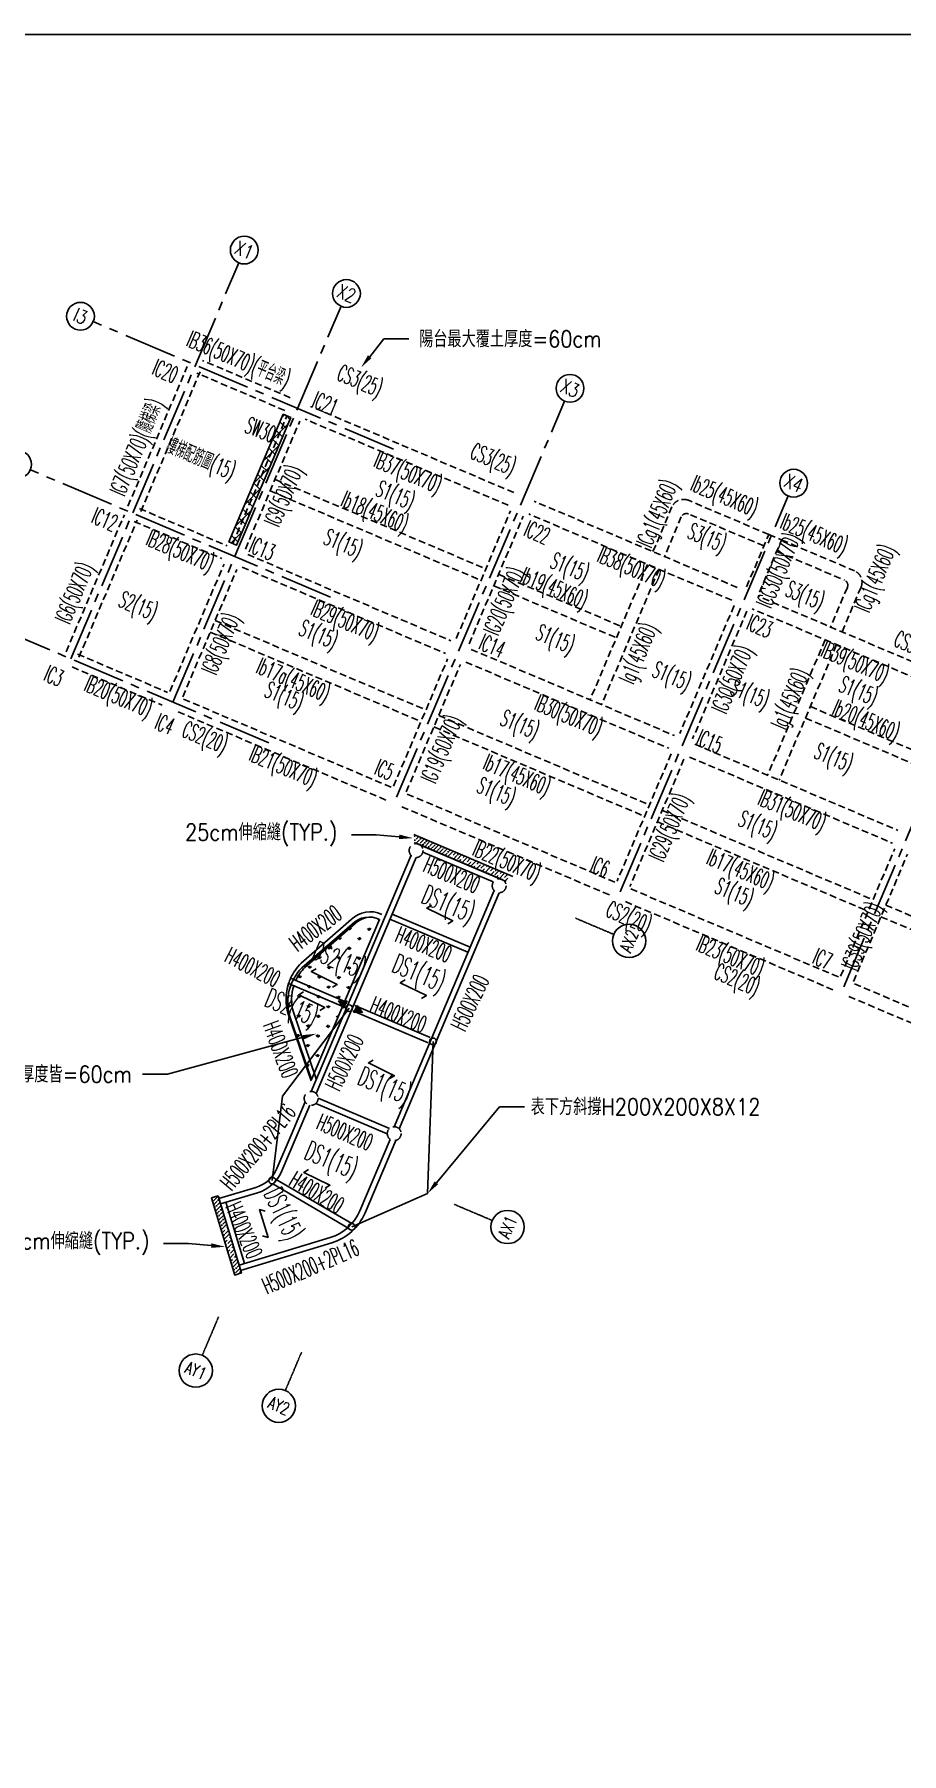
# Model space of a CAD drawing. Header units: centimetres. Extents: x -47768 to 194820, y -149527 to 141949.
# Drawn here: x 58685 to 61809, y -18267 to -12071 of the extents above; entities that cross this region are included whole.
import ezdxf
from ezdxf import colors
from ezdxf.entities.mleader import LeaderData, LeaderLine
from ezdxf.enums import TextEntityAlignment as Align
from ezdxf.math import Vec2, Vec3

# ---------------------------------------------------------------- set-up
doc = ezdxf.new("R2010")
doc.units = ezdxf.units.CM
for name, pattern in [('CENTER2', [28.575, 19.05, -3.175, 3.175, -3.175]), ('HIDDEN', [0.375, 0.25, -0.125]), ('PHANTOM2', [1.25, 0.625, -0.125, 0.125, -0.125, 0.125, -0.125])]:
    doc.linetypes.add(name, pattern=pattern)
doc.layers.get('0').update_dxf_attribs({"color": 8})
for name, color, linetype in [('0S-B', 6, 'HIDDEN'), ('0S-colhead', 8, 'HIDDEN'), ('0S-GRID', 8, 'Continuous'), ('0S-J', 3, 'HIDDEN'), ('0S-SB', 6, 'Continuous'), ('0S-Shear wall', 7, 'Continuous'), ('0S-SJ', 3, 'Continuous'), ('0S-伸縮縫', 4, 'Continuous'), ('0S-剛接符號', 2, 'Continuous'), ('0S-鋼筋', 1, 'Continuous'), ('1S-BN', 7, 'Continuous'), ('1S-CN', 2, 'Continuous'), ('1S-JN', 3, 'Continuous'), ('1S-SJN', 3, 'Continuous'), ('1S-SN', 4, 'Continuous'), ('1S-SWN', 7, 'Continuous'), ('1S-TEXT', 7, 'Continuous'), ('FORHA', 8, 'Continuous'), ('grid2', 4, 'Continuous'), ('Railing', 31, 'Continuous'), ('TEXT', 7, 'Continuous')]:
    doc.layers.add(name, color=color, linetype=linetype)
doc.layers.add('0S-繪圖區', color=171, linetype='Continuous', plot=False)
doc.styles.add('ae', font='romans.shx', dxfattribs={"bigfont": 'chineset.shx'})
doc.styles.add('CHINA', font='romans.shx', dxfattribs={"width": 0.85, "bigfont": 'chineset.shx'})
doc.styles.add('ROMAND', font='romand')
doc.styles.add('ROMANS', font='simplex.shx', dxfattribs={"height": 4, "bigfont": 'chineset.shx'})
doc.styles.add('txt', font='romans.shx', dxfattribs={"height": 0.2, "bigfont": 'chineset.shx'})

# ---------------------------------------------------------------- blocks, each defined once
blk = doc.blocks.new('RIGID')
at = {"layer": '0S-剛接符號', "ltscale": 5}
h = blk.add_hatch(color=256, dxfattribs=at)
h.dxf.hatch_style = 1
h.paths.add_polyline_path([(13.8, 9.2), (-13.8, 9.2), (0, -18.4)])
at = {"layer": '0S-剛接符號'}
blk.add_lwpolyline([(13.8, 9.2), (-13.8, 9.2), (0, -18.4)], close=True, dxfattribs=at)
blk = doc.blocks.new('*U147')
at = {"color": 0, "ltscale": 100}
blk.add_lwpolyline([(-36.3, 27), (36.3, 27), (36.3, -27), (-36.3, -27)], close=True, dxfattribs=at)
blk = doc.blocks.new('XLINE')
blk.add_circle((0, 0), 50)
at = {"style": 'ROMAND', "width": 0.74997, "flags": 8}
blk.add_attdef('X-LINE', text='', height=50, dxfattribs=at).set_placement((0, 0), align=Align.MIDDLE)
blk = doc.blocks.new('柱位編號')
at = {"color": 0, "linetype": 'CENTER2', "ltscale": 10}
for p, q in [((129523.5, 36832.5), (130129.1, 38259.2)), ((130686.2, 37588.3), (129604.7, 38047.4)), ((129891.7, 36676.2), (130497.3, 38102.9)), ((130697.2, 36334.3), (131302.8, 37761)), ((130459.6, 37054.4), (129378.1, 37513.5)), ((131502.6, 35992.5), (132108.2, 37419.1)), ((132308.1, 35650.6), (132913.7, 37077.2)), ((130236.9, 36529.7), (129155.3, 36988.8))]:
    blk.add_line(p, q, dxfattribs=at)
at = {"color": 0}
ref = blk.add_blockref('XLINE', (130148.7, 38305.2), dxfattribs=dict(at, rotation=337))
ref.add_attrib('X-LINE', 'X1', dxfattribs={"height": 50, "rotation": 337, "style": 'ROMAND', "width": 0.74997}).set_placement((130148.7, 38305.2), align=Align.MIDDLE)
ref = blk.add_blockref('XLINE', (130516.9, 38148.9), dxfattribs=dict(at, rotation=337))
ref.add_attrib('X-LINE', 'X2', dxfattribs={"height": 50, "rotation": 337, "style": 'ROMAND', "width": 0.74997}).set_placement((130516.9, 38148.9), align=Align.MIDDLE)
ref = blk.add_blockref('XLINE', (129558.7, 38066.9), dxfattribs=dict(at, rotation=337))
ref.add_attrib('X-LINE', 'I3', dxfattribs={"height": 50, "rotation": 337, "style": 'ROMAND', "width": 0.74997}).set_placement((129558.7, 38066.9), align=Align.MIDDLE)
ref = blk.add_blockref('XLINE', (131322.3, 37807.1), dxfattribs=dict(at, rotation=337))
ref.add_attrib('X-LINE', 'X3', dxfattribs={"height": 50, "rotation": 337, "style": 'ROMAND', "width": 0.74997}).set_placement((131322.3, 37807.1), align=Align.MIDDLE)
ref = blk.add_blockref('XLINE', (129332, 37533.1), dxfattribs=dict(at, rotation=337))
ref.add_attrib('X-LINE', 'I2', dxfattribs={"height": 50, "rotation": 337, "style": 'ROMAND', "width": 0.74997}).set_placement((129332, 37533.1), align=Align.MIDDLE)
ref = blk.add_blockref('XLINE', (132127.8, 37465.2), dxfattribs=dict(at, rotation=337))
ref.add_attrib('X-LINE', 'X4', dxfattribs={"height": 50, "rotation": 337, "style": 'ROMAND', "width": 0.74997}).set_placement((132127.8, 37465.2), align=Align.MIDDLE)
blk = doc.blocks.new('markt002')
blk.add_circle((0, 0), 0.5)
at = {"style": 'ROMANS', "width": 0.7}
blk.add_attdef('NO.', text='', height=0.375, dxfattribs=at).set_placement((0, 0), align=Align.MIDDLE)
blk = doc.blocks.new('zw$6E1')
at = {"color": 0, "linetype": 'HIDDEN', "ltscale": 150}
for centre in [(70.5, -192.9), (369.8, -319.9), (-307.5, -1086), (-8.3, -1213)]:
    blk.add_circle(centre, 25, dxfattribs=at)

msp = doc.modelspace()

# ---------------------------------------------------------------- hatches: boundary and pattern name
at = {"layer": '0S-Shear wall', "ltscale": 100}
h = msp.add_hatch(dxfattribs=at)
h.set_pattern_fill('ANSI37', color=256, scale=10)
h.set_pattern_definition([(45, (59385.434, -13911.917), (-22.4506, 22.4506), []), (135, (59385.434, -13911.917), (-22.4506, -22.4506), [])])
h.paths.add_polyline_path([(59580.7994, -13439.9425), (59608.4145, -13451.6644), (59413.049, -13911.9168), (59385.4338, -13900.1949)])
at = {"layer": '0S-伸縮縫', "ltscale": 100}
h = msp.add_hatch(dxfattribs=at)
h.set_pattern_fill('ANSI36', color=256, scale=83.3)
h.set_pattern_definition([(45, (-145948.237, -110081.46), (5.522062, 20.24756074), [26.03125, -5.20625, 0, -5.20625])])
h.paths.add_polyline_path([(60051.7288, -14954.8665, -0.082467215), (60053.2566, -14982.674), (60064.6424, -14987.507, -0.10560835), (60074.2565, -14991.5879), (60363.8534, -15114.5145, -0.10560835), (60373.4675, -15118.5955), (60384.0156, -15123.0729, -0.061209314), (60407.7979, -15106.0089)])
h = msp.add_hatch(dxfattribs=at)
h.set_pattern_fill('ANSI36', color=256, scale=83.3)
h.set_pattern_definition([(45, (-86625.269, -126623.209), (5.522062, 20.24756074), [26.03125, -5.20625, 0, -5.20625])])
h.paths.add_polyline_path([(59346.9003, -16256.9091), (59322.9687, -16264.1393), (59406.8399, -16541.7495), (59430.8137, -16534.5025)])
at = {"layer": 'FORHA'}
h = msp.add_hatch(dxfattribs=at)
h.set_pattern_fill('GRASS', color=256, scale=50, angle=358.73807372)
h.set_pattern_definition([(88.738074, (-38618.998, -46796.14), (-34.568134, 36.125394), [9.375, -61.335678]), (43.738074, (-38619, -46796.14), (-34.568134, 36.125394), [9.375, -40.625]), (133.738074, (-38619, -46796.14), (-36.125394, -34.568134), [9.375, -40.625])])
edge = h.paths.add_edge_path()
edge.add_arc((59890.6979, -15338.2131), 86.3727, 64.12011252, 135.39614016)
edge.add_line((59829.2024, -15277.5621), (59648.2724, -15435.0952))
edge.add_arc((59773.0103, -15558.482), 175.4532, 135.31198848, 195.95055017)
edge.add_line((59604.3122, -15606.6979), (59683.5493, -15837.318))
edge.add_line((59683.5493, -15837.318), (59928.3984, -15260.5026))

# ---------------------------------------------------------------- linework, layer by layer
msp.add_lwpolyline([(59928.3984, -15260.5026, 0.321430844), (59829.2024, -15277.5621), (59648.2724, -15435.0952, 0.270937726), (59604.3122, -15606.6979), (59683.5493, -15837.318)], format="xyb", close=True)
at = {"layer": '0S-B', "ltscale": 100}
for p, q in [((59606.1969, -13380.1096), (59290.08, -13245.926)), ((59021.8692, -13771.3323), (59235.546, -13267.9088)), ((59067.8949, -13790.8678), (59281.5717, -13287.4443)), ((59586.6604, -13426.1349), (59270.5435, -13291.9512)), ((60411.6387, -13721.9994), (59679.8373, -13411.3681)), ((59399.2414, -13906.0559), (59594.607, -13445.8034)), ((59445.2666, -13925.5924), (59640.6322, -13465.34)), ((60392.1021, -13768.0246), (59660.3007, -13457.3934)), ((61217.0804, -14063.8891), (60485.2791, -13753.2579)), ((58799.1724, -14296.0069), (59008.9264, -13801.8256)), ((59063.3929, -13779.7237), (59379.5974, -13913.9446)), ((60204.6831, -14247.9456), (60400.0487, -13787.6932)), ((60250.7084, -14267.4821), (60446.074, -13807.2297)), ((61197.5439, -14109.9144), (60465.7425, -13799.2831)), ((58845.1981, -14315.5424), (59054.9521, -13821.3611)), ((59043.8563, -13825.7489), (59360.0609, -13959.9698)), ((61250.5566, -14061.8034), (61330.6578, -13873.0978)), ((61330.6578, -13873.0978), (61376.6451, -13892.6183)), ((61296.5818, -14081.34), (61376.683, -13892.6344)), ((59173.096, -14438.8211), (59367.9829, -13979.6962)), ((59219.1212, -14458.3576), (59414.0082, -13999.2328)), ((59433.7013, -13991.2283), (60165.5026, -14301.8595)), ((59453.2378, -13945.203), (60185.0392, -14255.8343)), ((62022.5222, -14405.7789), (61290.7208, -14095.1476)), ((61205.4905, -14129.5829), (61010.1249, -14589.8353)), ((61251.5157, -14149.1195), (61056.1501, -14609.3719)), ((62002.9856, -14451.8041), (61271.1842, -14141.1729)), ((58840.7392, -14304.5066), (59164.9336, -14442.1189)), ((60258.6796, -14287.0928), (60990.4809, -14597.724)), ((58821.2027, -14350.5318), (59145.397, -14488.1441)), ((59978.5377, -14780.7108), (60173.4247, -14321.586)), ((60024.563, -14800.2474), (60219.4499, -14341.1225)), ((60239.143, -14333.118), (60970.9444, -14643.7493)), ((59222.4191, -14466.52), (59970.3753, -14784.0086)), ((59202.8825, -14512.5453), (59950.8387, -14830.0339)), ((60978.8664, -14663.4757), (60783.9795, -15122.6005)), ((61024.8916, -14683.0123), (60830.0047, -15142.1371)), ((61044.5848, -14675.0078), (61776.3861, -14985.639)), ((61064.1213, -14628.9825), (61795.9227, -14939.6138)), ((60008.3243, -14854.435), (60756.2805, -15171.9236)), ((60027.8608, -14808.4098), (60775.8171, -15125.8984)), ((61589.3883, -15464.4995), (61784.2836, -15005.355)), ((61635.4135, -15484.0361), (61830.3088, -15024.8916)), ((60833.3026, -15150.2995), (61581.2588, -15467.7881)), ((60813.766, -15196.3248), (61561.7222, -15513.8134)), ((61619.2078, -15538.2145), (62367.164, -15855.7031)), ((61638.7443, -15492.1893), (62386.7005, -15809.6778))]:
    msp.add_line(p, q, dxfattribs=at)
at = {"layer": '0S-J', "ltscale": 100}
for p, q in [((59551.7421, -13674.6837), (60311.1586, -13997.0369)), ((59534.1592, -13716.1064), (60293.5757, -14038.4596)), ((60893.7785, -13980.902), (60686.691, -14468.7695)), ((60935.2012, -13998.4849), (60728.1137, -14486.3525)), ((60339.6009, -14057.9962), (60781.4433, -14245.5471)), ((60357.1838, -14016.5734), (60799.0262, -14204.1244)), ((59335.8619, -14183.3338), (60095.2539, -14505.6765)), ((59318.279, -14224.7565), (60077.671, -14547.0992)), ((61533.5277, -14252.4594), (61326.4402, -14740.3269)), ((61574.9504, -14270.0423), (61367.8629, -14757.9098)), ((61480.1981, -14493.2647), (61922.0421, -14680.8164)), ((60141.2791, -14525.2131), (60900.6956, -14847.5663)), ((61462.6152, -14534.6874), (61904.4592, -14722.2391)), ((60123.6962, -14566.6358), (60883.1127, -14888.989)), ((60946.7208, -14867.1028), (61706.1373, -15189.456)), ((60929.1379, -14908.5255), (61688.5544, -15230.8787)), ((61752.1626, -15208.9926), (62511.5791, -15531.3457)), ((61734.5797, -15250.4153), (62493.9962, -15572.7685))]:
    msp.add_line(p, q, dxfattribs=at)
for points in [[(61330.6561, -13873.0971), (61040.711, -13750.0234, 0.414213562), (60981.7054, -13773.8633), (60913.3151, -13934.8767)], [(61313.0732, -13914.5198), (61041.5381, -13799.2606, 0.414210955), (61015.3135, -13809.856), (60954.7377, -13952.4599)], [(61359.0738, -13934.046), (61603.0047, -14037.5891, -0.414210955), (61613.6002, -14063.8137), (61553.0641, -14206.4344)], [(61376.6451, -13892.6183), (61638.9976, -14003.981, -0.414213562), (61662.8373, -14062.9867), (61594.4869, -14224.017)]]:
    msp.add_lwpolyline(points, format="xyb", dxfattribs=at)
at = {"layer": '0S-SB', "ltscale": 100}
for p, q in [((60074.2563, -14991.6567), (60363.5722, -15114.5307)), ((59681.5836, -15880.2605), (60041.7562, -15029.3239)), ((59700.0017, -15888.0563), (60060.1743, -15037.1197)), ((60084.2791, -15017.6425), (60338.1682, -15125.4705)), ((60340.9664, -15156.3305), (59980.749, -16007.2481)), ((60359.384, -15164.1273), (59999.1667, -16015.0448)), ((59706.8602, -15905.0067), (59963.8415, -16014.0888)), ((59699.0456, -15923.4168), (59956.0269, -16032.4989)), ((59349.7997, -16266.5004), (59355.5868, -16285.6448))]:
    msp.add_line(p, q, dxfattribs=at)
for points in [[(59349.7997, -16266.5004), (59482.363, -16226.428, 0.22252446), (59558.1013, -16158.4478), (59609.3896, -16037.6158), (59660.2433, -15917.8149)], [(59355.5868, -16285.6448), (59488.1501, -16245.5724, 0.22252446), (59576.5115, -16166.2622), (59627.7998, -16045.4304), (59676.8994, -15929.7616)], [(59422.133, -16505.7859), (59750.2855, -16406.589, 0.22250651), (59857.5769, -16310.2945), (59966.871, -16052.8536)], [(59427.9201, -16524.9303), (59756.0726, -16425.7335, 0.22250651), (59875.9865, -16318.1101), (59987.0461, -16056.5108)]]:
    msp.add_lwpolyline(points, format="xyb", dxfattribs=at)
at = {"layer": '0S-Shear wall', "ltscale": 100}
msp.add_lwpolyline([(59580.7994, -13439.9425), (59608.4145, -13451.6644), (59413.049, -13911.9168), (59385.4338, -13900.1949), (59580.7994, -13439.9425)], dxfattribs=at)
at = {"layer": '0S-SJ'}
for p, q in [((59965.8702, -15259.9206), (60246.7646, -15378.8571)), ((59973.666, -15241.5025), (60254.5613, -15360.4394)), ((59608.062, -15472.5906), (59811.96, -15559.1382)), ((59600.7846, -15491.2288), (59804.1618, -15577.5553)), ((59831.777, -15589.277), (60103.3478, -15704.5494)), ((59839.5752, -15570.86), (60111.1468, -15686.1327))]:
    msp.add_line(p, q, dxfattribs=at)
at = {"layer": '0S-SJ', "ltscale": 100}
for p, q in [((59543.3948, -16213.6939), (59818.1215, -16374.0229)), ((59553.4756, -16196.4203), (59828.2023, -16356.7493))]:
    msp.add_line(p, q, dxfattribs=at)
at = {"layer": '0S-SJ'}
for points in [[(59936.6763, -15242.2873, 0.320314347), (59826.2702, -15261.0446), (59645.3418, -15418.5764, 0.089176192), (59608.062, -15472.5906, 0.089176192)], [(59927.9465, -15260.2815, 0.322761062), (59839.9773, -15275.6287), (59659.037, -15433.1707, 0.087348601), (59626.4785, -15480.4078, 0.087348601)], [(59608.062, -15472.5906, 0.026992097), (59600.7846, -15491.2288)], [(59600.7846, -15491.2288, 0.15065188), (59598.6836, -15600.484), (59681.6185, -15841.8665)], [(59619.2663, -15499.0736, 0.147309495), (59617.7692, -15594.4826), (59700.5332, -15835.3677)]]:
    msp.add_lwpolyline(points, format="xyb", dxfattribs=at)
at = {"layer": '0S-伸縮縫', "ltscale": 100}
for points in [[(60051.7288, -14954.8665), (60407.8687, -15106.0389)], [(60384.0666, -15123.0945), (60053.2566, -14982.674)]]:
    msp.add_lwpolyline(points, dxfattribs=at)
msp.add_lwpolyline([(59346.9003, -16256.9091), (59322.9687, -16264.1393), (59406.8399, -16541.7495), (59430.8137, -16534.5025)], close=True, dxfattribs=at)
at = {"layer": '0S-鋼筋', "color": 3, "ltscale": 100}
for p, q in [((59355.5868, -16285.6448), (59422.133, -16505.7859)), ((59374.7312, -16279.8577), (59441.2774, -16499.9987))]:
    msp.add_line(p, q, dxfattribs=at)
at = {"layer": '1S-SN', "ltscale": 5}
for points in [[(60115.6589, -15208.7315), (60098.2568, -15219.2303), (60192.183, -15265.2267), (60174.7809, -15275.7256)], [(59699.4793, -15438.0065), (59682.0772, -15448.5053), (59776.0034, -15494.5017), (59758.6013, -15505.0005)], [(60020.5552, -15478.5177), (60003.1531, -15489.0165), (60097.0793, -15535.0129), (60079.6772, -15545.5118)], [(59654.6095, -15521.2541), (59637.2074, -15531.7529), (59731.1336, -15577.7493), (59713.7315, -15588.2481)], [(59905.2845, -15767.1212), (59887.8824, -15777.62), (59981.8085, -15823.6165), (59964.4064, -15834.1153)], [(59672.8569, -16161.9081), (59655.4548, -16172.4069), (59749.381, -16218.4033), (59731.9789, -16228.9021)], [(59515.7485, -16311.6051), (59496.2106, -16306.0078), (59526.4727, -16406.1177), (59506.9349, -16400.5204)]]:
    msp.add_lwpolyline(points, dxfattribs=at)
at = {"layer": 'grid2', "linetype": 'PHANTOM2', "ltscale": 0.1}
for p, q in [((60633.9855, -15255.7387), (60772.0612, -15314.3483)), ((60196.3666, -16286.7041), (60334.4424, -16345.3138)), ((59348.1285, -16693.0476), (59289.636, -16831.173)), ((59647.3763, -16819.7553), (59588.8837, -16957.8807))]:
    msp.add_line(p, q, dxfattribs=at)
at = {"layer": 'Railing'}
for points in [[(59618.8122, -15477.1764, -0.000025407), (59618.8215, -15477.1577, -0.000025407)], [(59610.8008, -15495.5022, -0.000030847), (59610.8098, -15495.4785, -0.000030847)]]:
    msp.add_lwpolyline(points, format="xyb", dxfattribs=at)
at = {"layer": 'TEXT', "ltscale": 100}
for p, q in [((59578.8484, -15897.2763), (59818.6802, -15580.2272)), ((60101.5432, -16247.6576), (60121.0471, -15700.0579)), ((59578.8484, -15897.2763), (59541.6836, -16201.3156)), ((60101.5432, -16247.6576), (59828.003, -16368.2113))]:
    msp.add_line(p, q, dxfattribs=at)
for centre in [(59818.6802, -15580.2272), (60121.0471, -15700.0579), (59541.6836, -16201.3156), (59828.003, -16368.2113)]:
    msp.add_circle(centre, 12.2766, dxfattribs=at)

# ---------------------------------------------------------------- block references
at = {"layer": '0S-colhead', "linetype": 'HIDDEN', "ltscale": 100}
msp.add_blockref('zw$6E1', (59989.3498, -14819.2218), dxfattribs=at)
at = {"layer": '0S-GRID'}
msp.add_blockref('柱位編號', (-70707.8413, -51153.5003), dxfattribs=at)
at = {"layer": '0S-剛接符號', "ltscale": 100, "xscale": -1, "rotation": 242.8551761911795}
msp.add_blockref('RIGID', (59796.8981, -15562.6895), dxfattribs=at)
at = {"layer": '0S-剛接符號', "ltscale": 100, "rotation": 62.85517619117308}
msp.add_blockref('RIGID', (59849.948, -15586.7917), dxfattribs=at)
at = {"layer": '0S-繪圖區', "ltscale": 100, "xscale": 150, "yscale": 150, "zscale": 150}
msp.add_blockref('*U147', (63312.9822, -16120.8903), dxfattribs=at)
at = {"layer": 'grid2', "linetype": 'PHANTOM2', "ltscale": 0.1}
ref = msp.add_blockref('markt002', (60827.2915, -15337.7922), dxfattribs=dict(at, xscale=-119.9999999999999, yscale=119.9999999999999, zscale=119.9999999999999, rotation=247.0000000051273))
ref.add_attrib('NO.', 'AX2', dxfattribs={"layer": '0', "height": 45, "rotation": 427, "style": 'ROMANS', "width": 0.7}).set_placement((60827.2915, -15337.7922), align=Align.MIDDLE)
ref = msp.add_blockref('markt002', (60389.6727, -16368.7576), dxfattribs=dict(at, xscale=-119.9999999999999, yscale=119.9999999999999, zscale=119.9999999999999, rotation=247.0000000051273))
ref.add_attrib('NO.', 'AX1', dxfattribs={"layer": '0', "height": 45, "rotation": 427, "style": 'ROMANS', "width": 0.7}).set_placement((60389.6727, -16368.7576), align=Align.MIDDLE)
ref = msp.add_blockref('markt002', (59266.2389, -16886.4232), dxfattribs=dict(at, xscale=-119.9999999999999, yscale=119.9999999999999, zscale=119.9999999999999, rotation=157.0485869928598))
ref.add_attrib('NO.', 'AY1', dxfattribs={"layer": '0', "height": 45, "rotation": 337.04858699, "style": 'ROMANS', "width": 0.7}).set_placement((59266.2389, -16886.4232), align=Align.MIDDLE)
ref = msp.add_blockref('markt002', (59565.4867, -17013.1308), dxfattribs=dict(at, xscale=-119.9999999999999, yscale=119.9999999999999, zscale=119.9999999999999, rotation=157.0485869928598))
ref.add_attrib('NO.', 'AY2', dxfattribs={"layer": '0', "height": 45, "rotation": 337.04858699, "style": 'ROMANS', "width": 0.7}).set_placement((59565.4867, -17013.1308), align=Align.MIDDLE)

# ---------------------------------------------------------------- texts
at = {"layer": '1S-BN', "style": 'txt', "width": 0.5}
for s, rotation, p in [('IB36(50X70)(平台梁)', 337, (59419.3301, -13245.011)), ('IG7(50X70)(隨梯梁)', 427, (59056.4223, -13559.1974)), ('IG9(50X70)', 427, (59585.6767, -13734.6047)), ('IB37(50X70)', 337, (60029.2289, -13653.183)), ('IB28(50X70)', 337, (59208.8792, -13935.0542)), ('ICG30(50X70)', 427, (61368.5735, -14003.5819)), ('IB38(50X70)', 337, (60834.6706, -13995.0727)), ('IG6(50X70)', 427, (58831.936, -14084.872)), ('IG20(50X70)', 427, (60380.8108, -14114.0869)), ('IB29(50X70)', 337, (59802.6048, -14187.0758)), ('IG8(50X70)', 427, (59359.292, -14267.9337)), ('IG30(50X70)', 427, (61202.0244, -14395.9471)), ('IB39(50X70)', 337, (61640.1124, -14336.9625)), ('IB20(50X70)', 337, (58986.3273, -14459.812)), ('IB30(50X70)', 337, (60608.0466, -14528.9656)), ('IG19(50X70)', 427, (60154.426, -14647.4159)), ('IB21(50X70)', 337, (59579.8881, -14711.7636)), ('IB31(50X70)', 337, (61413.4883, -14870.8553)), ('IG29(50X70)', 427, (60975.6396, -14929.2761)), ('IB22(50X70)', 337, (60385.3298, -15053.6533)), ('IG39(50X70)', 427, (61670.3556, -15321.4271)), ('IB23(50X70)', 337, (61190.7716, -15395.5431))]:
    msp.add_text(s, height=60, rotation=rotation, dxfattribs=at).set_placement(p, align=Align.MIDDLE)
at = {"layer": '1S-BN', "color": 7, "linetype": 'Continuous', "style": 'CHINA', "width": 0.5}
for s, rotation, p in [('H500X200', 337.00080869, (60188.4761, -15099.3116)), ('H500X200', 64.41906782, (60253.3433, -15560.67)), ('H500X200', 64.41906782, (59801.2633, -15775.6876)), ('H500X200+2PL16', 410.35661337, (59489.6475, -16080.5334)), ('H500X200', 337.00080869, (59803.5499, -16027.0148)), ('H500X200+2PL16', 383.26713035, (59679.4455, -16511.7511))]:
    msp.add_text(s, height=60, rotation=rotation, dxfattribs=at).set_placement(p, align=Align.MIDDLE)
at = {"layer": '1S-CN', "style": 'txt', "width": 0.5}
for s, p in [('IC20', (59156.5395, -13284.3511)), ('IC21', (59732.9954, -13401.281)), ('IC12', (58938.3533, -13818.9961)), ('IC22', (60496.3062, -13865.3627)), ('IC13', (59505.5792, -13924.3122)), ('IC23', (61297.9171, -14202.9826)), ('IC14', (60333.8685, -14274.5434)), ('IC3', (58755.4355, -14382.5011)), ('IC4', (59154.3135, -14556.4347)), ('IC15', (61117.2623, -14618.9356)), ('IC5', (59946.0046, -14720.7669)), ('IC6', (60722.5689, -15071.0472)), ('IC7', (61524.5551, -15402.426))]:
    msp.add_text(s, height=60, rotation=337, dxfattribs=at).set_placement(p, align=Align.MIDDLE)
at = {"layer": '1S-JN', "style": 'txt', "width": 0.5}
for s, rotation, p in [('ICg1(45X60)', 427, (60931.5694, -13798.1539)), ('Ib25(45X60)', 337, (61169.4193, -13737.5191)), ('Ib18(45X60)', 337, (59909.6267, -13794.8353)), ('Ib25(45X60)', 337, (61492.0562, -13874.4703)), ('ICg1(45X60)', 427, (61716.6175, -14032.1452)), ('Ib19(45X60)', 337, (60556.0512, -14069.2262)), ('Ig1(45X60)', 427, (60862.9798, -14302.1166)), ('Ib17a(45X60)', 337, (59616.3369, -14400.6605)), ('Ig1(45X60)', 427, (61409.7412, -14465.4003)), ('Ib20(45X60)', 337, (61679.5274, -14546.1135)), ('Ib17(45X60)', 337, (60421.7787, -14742.5502)), ('Ib17(45X60)', 337, (61227.2204, -15084.44))]:
    msp.add_text(s, height=60, rotation=rotation, dxfattribs=at).set_placement(p, align=Align.MIDDLE)
at = {"layer": '1S-SJN', "linetype": 'Continuous', "style": 'CHINA', "width": 0.5}
for rotation, p in [(36.9731181, (59696.8697, -15292.1009)), (337.81549255, (60087.2025, -15350.4511)), (332.65986524, (59471.2882, -15432.1649)), (337.81549255, (59996.6003, -15603.1278)), (290.62894991, (59571.598, -15728.4718)), (689.35719969, (59702.3343, -16243.8224)), (1012.9594893, (59439.9896, -16380.2956))]:
    msp.add_text('H400X200', height=60, rotation=rotation, dxfattribs=at).set_placement(p, align=Align.MIDDLE)
at = {"layer": '1S-SN', "linetype": 'Continuous', "style": 'ae', "width": 0.5}
for s, height, rotation, p in [('CS3(25)', 60, 337, (59769.9889, -13313.6972)), ('樓梯配筋圖(15)', 60, 337, (59153.2863, -13575.4027)), ('CS3(25)', 60, 337, (60249.7821, -13596.2257)), ('S1(15)', 60, 337, (59910.4359, -13731.7794)), ('S1(15)', 60, 337, (59722.1941, -13905.8599)), ('S3(15)', 60, 337, (61032.9763, -13884.3634)), ('S1(15)', 60, 337, (60538.5518, -13990.7807)), ('S3(15)', 60, 337, (61385.7042, -14092.5537)), ('S2(15)', 60, 337, (58983.8093, -14130.5262)), ('S1(15)', 60, 337, (59633.1804, -14233.172)), ('S1(15)', 60, 337, (60486.2208, -14249.6345)), ('CS3(25)', 60, 337, (61776.0219, -14272.7695)), ('S1(15)', 60, 337, (60906.0328, -14383.1388)), ('S1(15)', 60, 337, (59509.7679, -14456.2137)), ('S1(15)', 60, 337, (61187.4333, -14447.79)), ('S1(15)', 60, 337, (61578.423, -14436.509)), ('CS2(20)', 60, 337, (59211.6014, -14598.524)), ('S1(15)', 60, 337, (60358.5096, -14558.0016)), ('S1(15)', 60, 337, (61489.082, -14676.5568)), ('S1(15)', 60, 337, (60273.7945, -14799.9882)), ('S1(15)', 60, 337, (61215.9409, -14920.9348)), ('S1(15)', 60, 337, (61131.2259, -15162.9214)), ('DS1(15)', 70, 337.11974088, (60073.8318, -15198.1644)), ('CS2(20)', 60, 337, (60738.5545, -15246.5859)), ('DS2(15)', 70, 337.11974088, (59680.558, -15401.1051)), ('DS1(15)', 70, 337.11974088, (59967.6597, -15446.9976)), ('CS2(20)', 60, 337, (61128.4301, -15471.0428)), ('DS2(15)', 70, 337.11974088, (59508.9725, -15570.618)), ('DS1(15)', 70, 337.11974088, (59844.2643, -15852.7211)), ('DS1(15)', 70, 337.11974088, (59652.3103, -16121.0018)), ('DS1(15)', 70, 1015.23707152, (59510.2064, -16248.1535))]:
    msp.add_text(s, height=height, rotation=rotation, dxfattribs=at).set_placement(p)
at = {"layer": '1S-SWN', "linetype": 'Continuous', "style": 'CHINA', "width": 0.5}
msp.add_text('SW30', height=60, rotation=338.43739119, dxfattribs=at).set_placement((59499.5368, -13495.3984), align=Align.MIDDLE)

# ---------------------------------------------------------------- leaders
at = {"layer": '1S-TEXT', "color": 7, "linetype": 'Continuous'}
ml = msp.add_multileader_mtext('Standard', dxfattribs=at)
ml.set_content('陽台最大覆土厚度=60cm', color=7, style='CHINA')
ml.set_leader_properties(color=256, linetype='ByLayer', lineweight=-1)
ml.build(insert=Vec2(0, 0))
ml.multileader.update_dxf_attribs({"dogleg_length": 0.6, "arrow_head_size": 49.5, "scale": 150})
ctx = ml.context
ctx.base_point, ctx.scale, ctx.char_height, ctx.arrow_head_size, ctx.landing_gap_size, ctx.plane_origin = Vec3(60033.5788, -13168.4655), 150, 60, 49.5, 22.5, Vec3(60290.1838, -12505.9432)
ctx.text_align_type = 2
notes = []
notes.append((ctx, [(0, (1, 1, 0), (59943.5788, -13168.4655), (1, 0), 90, [(0, [(59861.9871, -13271.1131)], 256, [])])]))
ctx.mtext.insert, ctx.mtext.alignment, ctx.mtext.flow_direction = Vec3(60728.1313, -13138.4655), 3, 5
ml = msp.add_multileader_mtext('Standard', dxfattribs=at)
ml.set_content('25cm伸縮縫(TYP.)', color=7, style='CHINA')
ml.set_leader_properties(color=256, linetype='ByLayer', lineweight=-1)
ml.build(insert=Vec2(0, 0))
ml.multileader.update_dxf_attribs({"dogleg_length": 0.6, "arrow_head_size": 49.5, "scale": 150})
ctx = ml.context
ctx.base_point, ctx.scale, ctx.char_height, ctx.arrow_head_size, ctx.landing_gap_size, ctx.plane_origin = Vec3(59205.3859, -14955.7476), 150, 60, 49.5, 22.5, Vec3(59793.8114, -14871.3022)
notes.append((ctx, [(0, (1, 1, 0), (59916.6859, -14955.7476), (-1, 0), 90, [(0, [(60048.5232, -14967.1286)], 0, [])])]))
ctx.mtext.insert, ctx.mtext.flow_direction = Vec3(59227.8859, -14915.8476), 5
ml = msp.add_multileader_mtext('Standard', dxfattribs=at)
ml.set_content('通廊步道最大覆土厚度皆=60cm', color=7, style='CHINA')
ml.set_leader_properties(color=256, linetype='ByLayer', lineweight=-1)
ml.build(insert=Vec2(0, 0))
ml.multileader.update_dxf_attribs({"dogleg_length": 0.6, "arrow_head_size": 49.5, "scale": 150})
ctx = ml.context
ctx.base_point, ctx.scale, ctx.char_height, ctx.arrow_head_size, ctx.landing_gap_size, ctx.plane_origin = Vec3(58203.0052, -15818.2092), 150, 60, 49.5, 22.5, Vec3(59486.3406, -15230.4226)
notes.append((ctx, [(0, (1, 1, 0), (59164.1202, -15818.2092), (-1, 0), 90, [(0, [(59700.4679, -15672.2096)], 256, [])])]))
ctx.mtext.insert, ctx.mtext.flow_direction = Vec3(58225.5052, -15788.2092), 5
ml = msp.add_multileader_mtext('Standard', dxfattribs=at)
ml.set_content('表下方斜撐H200X200X8X12', color=7, style='CHINA')
ml.set_leader_properties(color=256, linetype='ByLayer', lineweight=-1)
ml.build(insert=Vec2(0, 0))
ml.multileader.update_dxf_attribs({"dogleg_length": 0.6, "arrow_head_size": 49.5, "scale": 150})
ctx = ml.context
ctx.base_point, ctx.scale, ctx.char_height, ctx.arrow_head_size, ctx.landing_gap_size, ctx.plane_origin = Vec3(60450.1395, -15935.5812), 150, 60, 49.5, 22.5, Vec3(59972.2718, -16204.2131)
notes.append((ctx, [(0, (1, 1, 0), (60360.1395, -15935.5812), (1, 0), 90, [(0, [(60101.5432, -16247.6576)], 256, [])])]))
ctx.mtext.insert, ctx.mtext.flow_direction = Vec3(60472.6395, -15905.5812), 5
ml = msp.add_multileader_mtext('Standard', dxfattribs=at)
ml.set_content('25cm伸縮縫(TYP.)', color=7, style='CHINA')
ml.set_leader_properties(color=256, linetype='ByLayer', lineweight=-1)
ml.build(insert=Vec2(0, 0))
ml.multileader.update_dxf_attribs({"dogleg_length": 0.6, "arrow_head_size": 49.5, "scale": 150})
ctx = ml.context
ctx.base_point, ctx.scale, ctx.char_height, ctx.arrow_head_size, ctx.landing_gap_size, ctx.plane_origin = Vec3(58528.3759, -16428.6347), 150, 60, 49.5, 22.5, Vec3(59116.8015, -16344.1893)
notes.append((ctx, [(0, (1, 1, 0), (59239.6759, -16428.6347), (-1, 0), 90, [(0, [(59371.5133, -16440.0157)], 0, [])])]))
ctx.mtext.insert, ctx.mtext.flow_direction = Vec3(58550.8759, -16388.7347), 5
for ctx, leaders in notes:
    for number, flags, end, landing, length, lines in leaders:
        leader = LeaderData()
        leader.index, (leader.has_last_leader_line, leader.has_dogleg_vector, leader.attachment_direction) = number, flags
        leader.last_leader_point, leader.dogleg_vector, leader.dogleg_length = Vec3(end), Vec3(landing), length
        for number, points, colour, breaks in lines:
            line = LeaderLine()
            line.index, line.vertices, line.color, line.breaks = number, Vec3.list(points), colors.encode_raw_color(colour), breaks
            leader.lines.append(line)
        ctx.leaders.append(leader)

doc.saveas('drawing.dxf')
